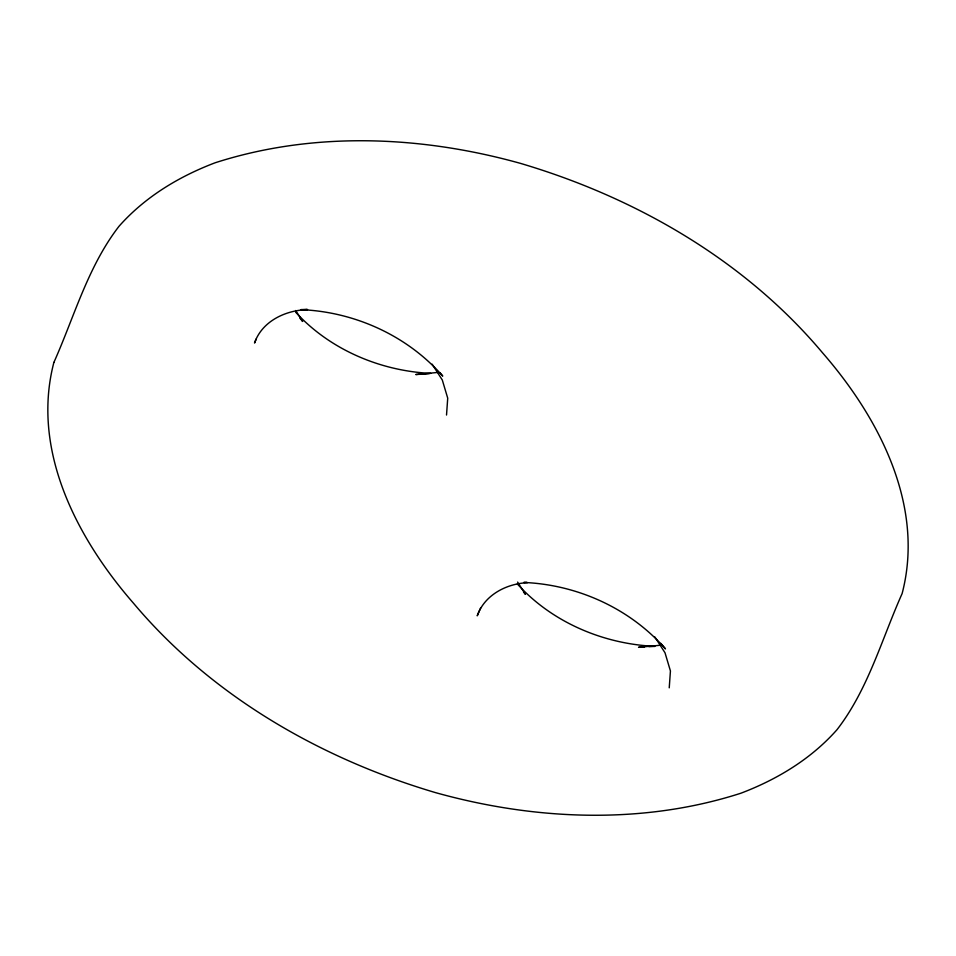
<?xml version="1.0" encoding="UTF-8"?>
<svg xmlns="http://www.w3.org/2000/svg" width="956" height="956" viewBox="0 0 956 956"><rect width="100%" height="100%" fill="white"/><g stroke="black" fill="none" stroke-linecap="round" stroke-linejoin="round"><path stroke-width="1.43" d="M446.524 415.024L447.719 398.162L442.293 379.986L432.16 364.176M669.236 687.83L670.431 670.957L665.006 652.781L654.884 636.971M256.28 338.938L254.523 343.025C262.064 321.132 285.653 310.15 307.569 309.613M480.76 607.658L477.235 615.819C484.441 595.002 506.429 583.65 527.461 582.682M438.434 372.374L415.812 374.525L429.232 373.724M661.158 645.169L638.536 647.32L644.487 646.973M307.031 309.302L301.068 309.648C354.628 311.847 407.292 335.604 442.748 376.09L439.939 372.78M526.768 582.276L523.792 582.455C577.34 584.654 630.016 608.41 665.46 648.897L660.787 643.376M648.969 646.698L654.932 646.352C603.463 644.045 552.174 622.416 517.351 583.973M430.726 373.39C380.273 370.94 329.999 349.657 295.655 312.194M299.873 318.145L302.67 321.455L295.667 310.521M523.53 592.051L525.394 594.262L517.602 582.096M53.883 362.42C30.891 450.395 77.03 538.419 133.529 603.272C211.384 695.896 320.332 758.538 435.506 792.62C534.559 820.284 642.289 825.004 740.924 793.205C777.228 779.415 811.082 758.98 836.99 729.715C868.096 689.503 881.623 639.48 902.117 593.58C925.109 505.605 878.97 417.581 822.471 352.728C744.616 260.104 635.668 197.462 520.494 163.38C421.441 135.716 313.711 130.996 215.076 162.795C178.772 176.585 144.918 197.02 119.01 226.285C87.904 266.497 74.377 316.52 53.883 362.42"/></g></svg>
